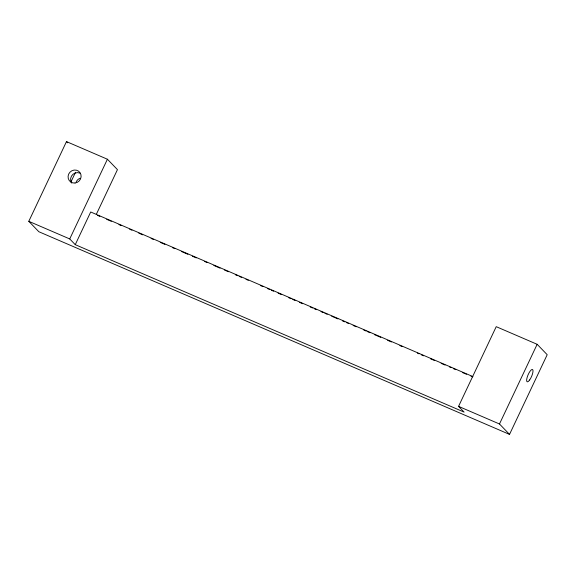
<?xml version="1.0" encoding="UTF-8"?>
<svg xmlns="http://www.w3.org/2000/svg" width="576" height="576" viewBox="0 0 576 576"><rect width="100%" height="100%" fill="white"/><g stroke="black" fill="none" stroke-linecap="round" stroke-linejoin="round"><path stroke-width="0.86" d="M28.8 221.314L69.732 238.939L75.254 244.663L464.09 412.099L458.554 406.361L496.224 326.671L537.156 344.304L547.2 354.708L509.53 434.398L38.844 231.725L28.8 221.314L66.478 141.602L107.41 159.228L117.454 169.639L96.372 214.229M70.949 181.951L75.506 172.303M69.732 238.939L107.41 159.228M75.254 244.663L90.706 211.982L472.925 376.596M509.53 434.398L499.486 423.986L537.156 344.304M97.51 215.366L99.835 216.367M106.668 219.312L111.326 221.314M118.937 224.59L121.27 225.598M129.65 229.205L131.983 230.213M138.816 233.158L142.697 234.828M151.085 238.435L153.41 239.443M160.25 242.381L164.902 244.39M172.512 247.666L174.845 248.666M181.678 251.611L187.884 254.29M192.391 256.226L196.272 257.897M204.66 261.511L206.986 262.512M213.826 265.457L220.032 268.135M224.539 270.072L228.42 271.742M235.253 274.687L237.586 275.688M239.134 276.358L241.459 277.358M245.974 279.302L248.299 280.303M260.568 285.588L262.894 286.589M267.401 288.533L269.726 289.534M271.282 290.203L273.607 291.204M278.114 293.148L281.218 294.487M288.835 297.763L291.161 298.764M292.709 299.434L295.042 300.434M299.549 302.378L302.652 303.718M310.262 306.994L312.588 307.994M314.143 308.664L316.469 309.665M320.976 311.609L323.309 312.61M324.857 313.279L327.182 314.28M331.697 316.224L337.903 318.895M342.41 320.839L344.736 321.84M346.291 322.51L348.617 323.51M353.124 325.454L356.227 326.786M363.838 330.07L366.17 331.07M367.718 331.74L370.044 332.741M374.558 334.685L380.765 337.356M387.598 340.301L391.478 341.971M399.866 345.586L402.192 346.586M417.42 353.138L418.968 353.808M421.294 354.809L423.626 355.817M430.459 358.762L434.34 360.432M441.173 363.377L445.054 365.047M449.561 366.984L451.116 367.654M453.442 368.654L455.767 369.662M462.607 372.6L466.488 374.27M470.995 376.214L472.543 376.884M458.554 406.361L499.486 423.986M66.478 141.602L67.658 142.826M76.248 181.814A6.689 6.358 -44 0 1 79.978 178.308M71.705 183.082A6.689 6.358 -44 0 1 79.949 173.131M529.661 379.937A6.689 1.93 -66.7 0 0 532.67 369.626A6.689 1.93 -66.7 0 0 527.155 377.345A6.689 1.93 -66.7 0 0 529.661 379.937M75.074 183.01A6.689 6.358 -44 0 0 79.999 172.606A6.689 6.358 -44 0 0 68.71 174.01A6.689 6.358 -44 0 0 75.074 183.01"/></g></svg>
